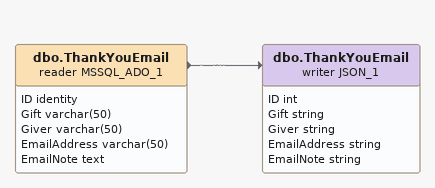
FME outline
dbo.ThankYouEmail (reader MSSQL_ADO_1)
    attributes: ID identity, Gift varchar(50), Giver varchar(50), EmailAddress varchar(50), EmailNote text
    -> dbo.ThankYouEmail (writer JSON_1)
dbo.ThankYouEmail (writer JSON_1)
    attributes: ID int, Gift string, Giver string, EmailAddress string, EmailNote string
